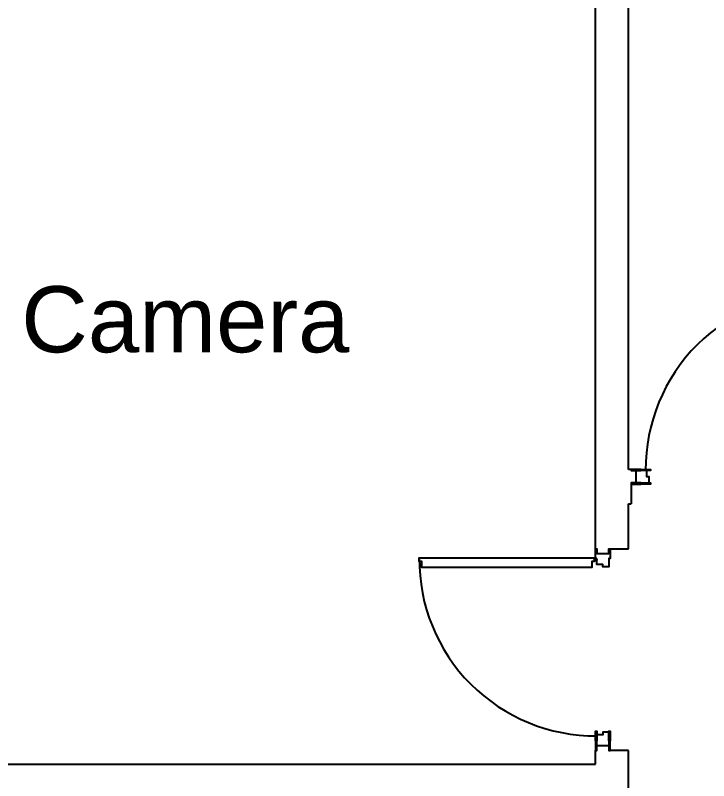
# Model space of a CAD drawing. Header units: millimetres. Extents: x 1251.1 to 1334.1, y 1577.6 to 1641.3.
# Drawn here: x 1300.111 to 1303.26, y 1615.894 to 1619.369 of the extents above; entities that cross this region are included whole.
import ezdxf

# ---------------------------------------------------------------- set-up
doc = ezdxf.new("R2010")
doc.units = ezdxf.units.MM
doc.linetypes.add('ACAD_ISO02W100', pattern=[15, 12, -3])
doc.layers.add('MURATURA', color=140, linetype='Continuous')
doc.layers.add('PORTES', color=3, linetype='Continuous')
doc.styles.get("Standard").update_dxf_attribs({"font": 'Arial.ttf'})

msp = doc.modelspace()

# ---------------------------------------------------------------- linework, layer by layer
at = {"layer": 'MURATURA'}
for p, q in [((1302.7456, 1616.9032), (1302.7456, 1620.1513)), ((1302.8956, 1617.3073), (1302.8956, 1620.1513)), ((1302.9452, 1617.3078), (1302.9452, 1617.3073)), ((1302.8956, 1617.1513), (1302.9073, 1617.1513)), ((1302.8956, 1616.9474), (1302.8956, 1617.1513)), ((1302.7456, 1616.0689), (1302.7461, 1616.0689)), ((1302.7461, 1615.9689), (1302.7461, 1616.031)), ((1302.8956, 1612.4927), (1302.8956, 1616.031)), ((1298.7456, 1615.9689), (1302.7456, 1615.9689))]:
    msp.add_line(p, q, dxfattribs=at)
at = {"layer": 'MURATURA', "linetype": 'ACAD_ISO02W100'}
for p, q in [((1302.9073, 1617.3073), (1302.8956, 1617.3073)), ((1302.9073, 1617.2411), (1302.9073, 1617.1513)), ((1302.8123, 1616.9474), (1302.8956, 1616.9474)), ((1302.8956, 1616.031), (1302.8123, 1616.031))]:
    msp.add_line(p, q, dxfattribs=at)
at = {"layer": 'PORTES'}
for points in [[(1302.9514, 1617.3018), (1302.9514, 1617.3073), (1302.9073, 1617.3073), (1302.9073, 1617.3018), (1302.9293, 1617.3018), (1302.9293, 1617.2466), (1302.9073, 1617.2466), (1302.9073, 1617.2411), (1302.9514, 1617.2411), (1302.9514, 1617.2466), (1302.9901, 1617.2466), (1302.9901, 1617.2742), (1302.979, 1617.2742), (1302.979, 1617.3018)], [(1302.7516, 1616.9032), (1302.7461, 1616.9032), (1302.7461, 1616.9474), (1302.7516, 1616.9474), (1302.7516, 1616.9253), (1302.8068, 1616.9253), (1302.8068, 1616.9474), (1302.8123, 1616.9474), (1302.8123, 1616.9032), (1302.8068, 1616.9032), (1302.8068, 1616.8645), (1302.7792, 1616.8645), (1302.7792, 1616.8756), (1302.7516, 1616.8756)], [(1302.7405, 1616.906), (1302.7405, 1616.8894), (1302.7295, 1616.8894), (1302.7295, 1616.8618), (1301.9566, 1616.8618), (1301.9566, 1616.8894), (1301.9456, 1616.8894), (1301.9456, 1616.906)], [(1302.7516, 1616.0751), (1302.7461, 1616.0751), (1302.7461, 1616.031), (1302.7516, 1616.031), (1302.7516, 1616.053), (1302.8068, 1616.053), (1302.8068, 1616.031), (1302.8123, 1616.031), (1302.8123, 1616.0751), (1302.8068, 1616.0751), (1302.8068, 1616.1138), (1302.7792, 1616.1138), (1302.7792, 1616.1027), (1302.7516, 1616.1027)]]:
    msp.add_lwpolyline(points, close=True, dxfattribs=at)
for points in [[(1302.9238, 1617.3018), (1302.9514, 1617.3018), (1302.9514, 1617.3073), (1302.9956, 1617.3073), (1302.9956, 1617.3018), (1302.9735, 1617.3018)], [(1302.9735, 1617.2466), (1302.9956, 1617.2466), (1302.9956, 1617.2411), (1302.9514, 1617.2411), (1302.9514, 1617.2466), (1302.9128, 1617.2466)], [(1302.7516, 1616.0475), (1302.7516, 1616.0751), (1302.7461, 1616.0751), (1302.7461, 1616.1193), (1302.7516, 1616.1193), (1302.7516, 1616.0972)], [(1302.8068, 1616.0972), (1302.8068, 1616.1193), (1302.8123, 1616.1193), (1302.8123, 1616.0751), (1302.8068, 1616.0751), (1302.8068, 1616.0365)]]:
    msp.add_lwpolyline(points, dxfattribs=at)
msp.add_circle((1302.7461, 1616.8977), 0.00552, dxfattribs=at)
for centre, start, end in [((1303.774, 1617.3073), 89.4791, 180.3472), ((1302.7461, 1616.8977), 179.4791, 270.3472)]:
    msp.add_arc(centre, 0.8005, start, end, dxfattribs=at)

# ---------------------------------------------------------------- texts
at = {"layer": 'MURATURA', "insert": (1300.1378, 1618.1391), "char_height": 0.3, "attachment_point": 1}
msp.add_mtext_dynamic_manual_height_columns('{\\C0;Camera}', width=3.138539, gutter_width=12.5, heights=[0], dxfattribs=at)

doc.saveas('drawing.dxf')
